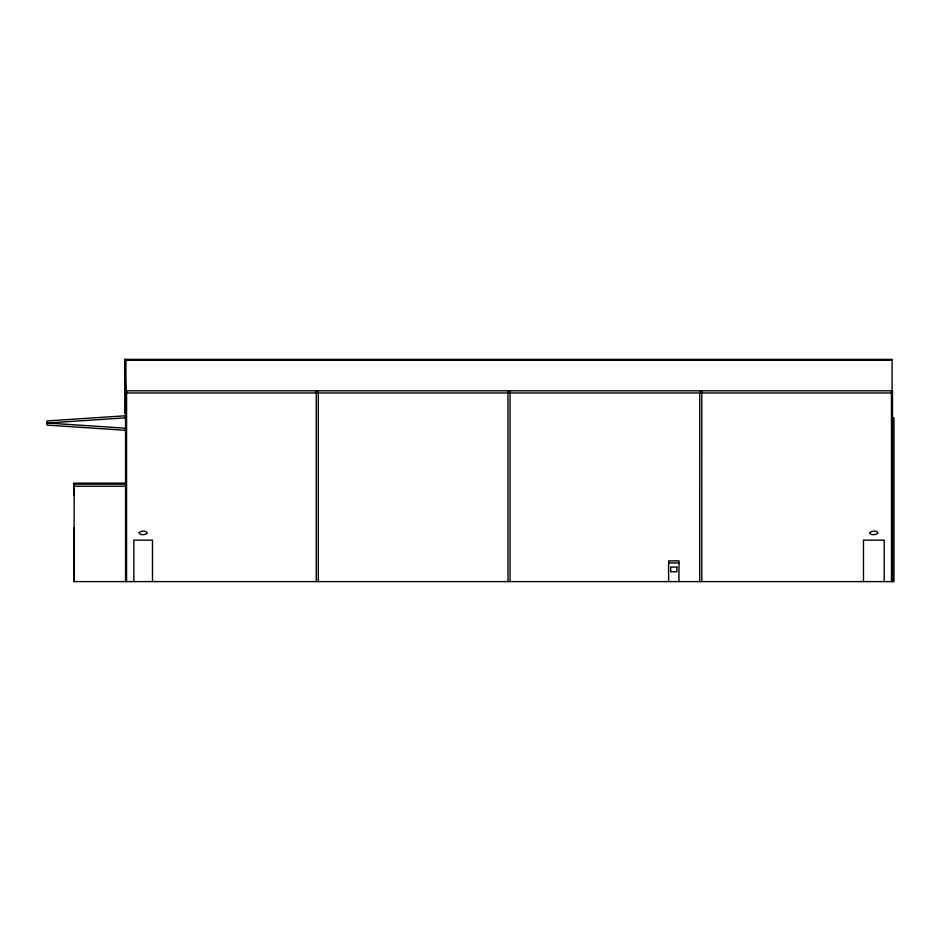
<?xml version="1.0" encoding="UTF-8"?>
<svg xmlns="http://www.w3.org/2000/svg" width="941" height="941" viewBox="0 0 941 941"><rect width="100%" height="100%" fill="white"/><g stroke="black" fill="none" stroke-linecap="round" stroke-linejoin="round"><path stroke-width="1.41" d="M318.305 581.609L318.317 390.903M699.704 581.609L699.728 390.903M125.541 392.879L124.918 359.391L892.08 359.391L892.08 581.609M125.953 360.203L892.08 360.203M124.918 359.391L125.541 390.797L892.503 390.797L892.503 581.609M126.576 392.973L891.468 392.973M892.08 417.851L893.95 417.851L893.95 581.609L73.716 581.609L74.139 527.713M125.541 483.145L73.716 483.145L74.139 495.578M73.716 484.18L125.541 484.18M73.716 486.25L125.541 486.25M668.616 562.953L678.979 562.953M891.468 390.903L891.468 581.609M884.211 581.609L884.211 540.146L863.473 540.146L863.473 581.609M701.798 390.903L701.798 581.609M678.979 581.609L678.979 560.871L668.616 560.871L668.616 581.609M510.057 390.903L510.057 581.609M507.987 390.903L507.987 581.609M316.247 390.903L316.247 581.609M152.489 581.609L152.489 540.146L133.834 540.146L133.834 581.609M126.576 390.903L126.576 581.609M125.953 359.391L125.953 390.797M125.541 390.797L125.541 581.609M124.918 372.283L124.918 413.746M74.139 484.18L74.139 581.609M47.191 423.027L47.05 425.097L125.4 430.284L125.541 428.214L47.191 423.027L47.05 420.956L125.4 415.781L125.541 417.851L47.191 423.027M139.045 532.63C139.433 535.547 145.773 534.994 147.267 533.159C146.89 530.242 140.538 530.795 139.045 532.63M869.731 532.63C870.119 535.547 876.459 534.994 877.953 533.159C877.565 530.242 871.225 530.795 869.731 532.63M892.08 359.791L125.953 359.791L892.08 359.803M676.908 567.094L670.686 567.094L670.686 571.763L676.908 571.763L676.908 567.094"/></g></svg>
